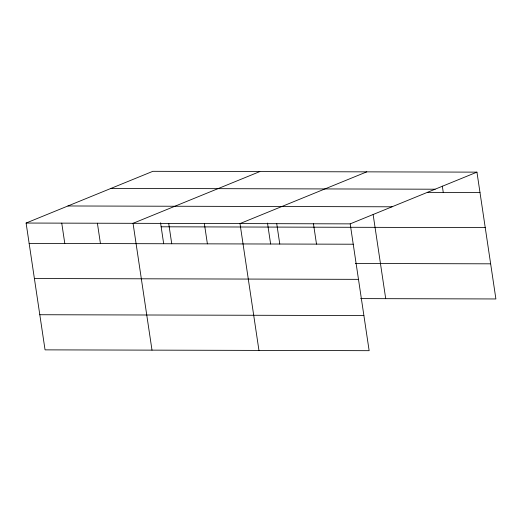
<?xml version="1.0" encoding="UTF-8"?>
<svg xmlns="http://www.w3.org/2000/svg" width="522" height="522" viewBox="0 0 522 522"><rect width="100%" height="100%" fill="white"/><g stroke="black" fill="none" stroke-linecap="round" stroke-linejoin="round"><path stroke-width="0.78" d="M476.945 172.136L350.19 223.866L369.145 350.686L45.055 349.864L26.1 223.044L152.855 171.314L476.945 172.136L495.9 298.956L360.591 298.61M259.806 171.588L133.051 223.318L152 350.132M366.757 171.862L240.003 223.586L258.951 350.406M111.029 188.39L435.12 189.212M427.29 192.357L479.986 192.487M67.932 205.975L392.022 206.797M26.1 223.044L350.19 223.866M161.148 226.802L485.238 227.625M29.141 243.396L353.231 244.218M355.338 263.479L490.647 263.819M34.393 278.526L358.483 279.348M39.802 314.727L363.893 315.549M442.323 186.132L443.256 192.396M373.139 214.568L385.712 298.675M313.461 223.775L316.502 244.12M276.732 223.684L279.772 244.028M267.499 223.077L270.624 243.963M204.35 223.494L207.391 243.846M168.697 223.409L171.738 243.754M160.554 222.809L163.673 243.696M97.399 223.227L100.439 243.578M61.753 223.135L64.793 243.487"/></g></svg>
